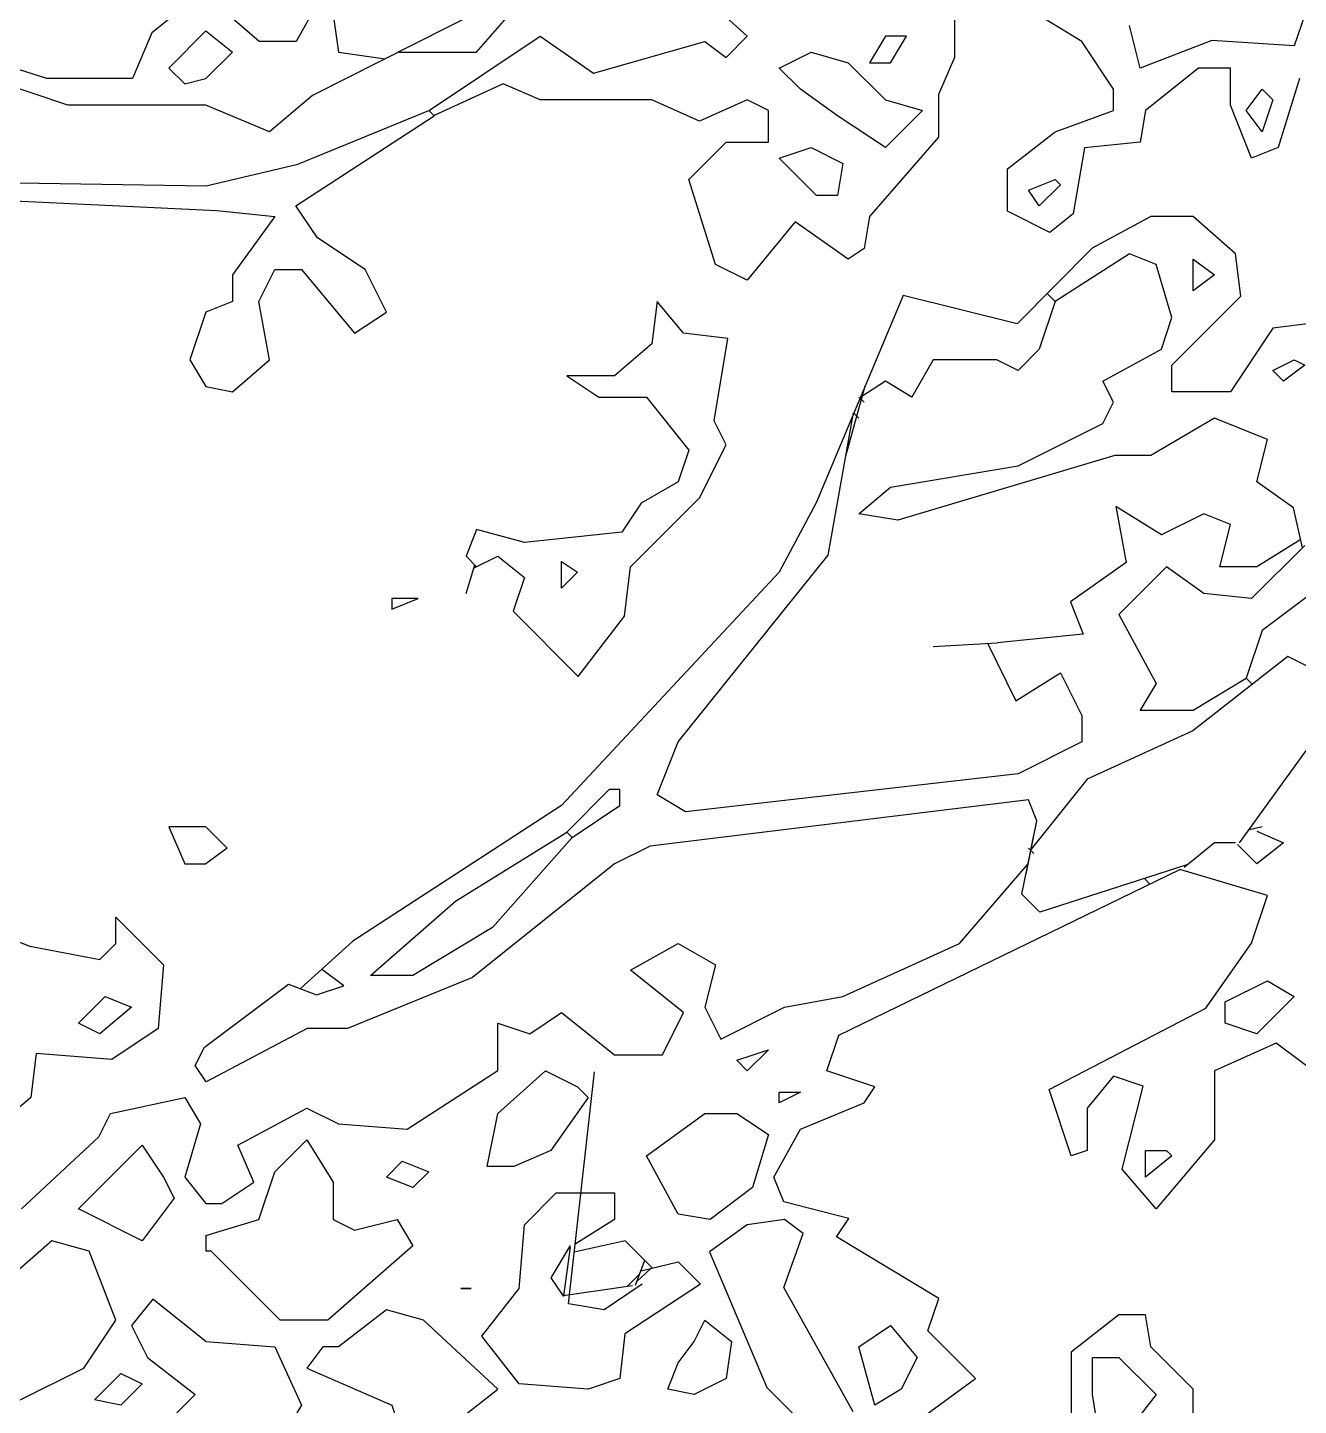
# Model space of a CAD drawing. Header units: millimetres. Extents: x 1211.91 to 1219.54, y 1029.16 to 1038.08.
# Drawn here: x 1217.848 to 1218.48, y 1035.919 to 1036.604 of the extents above; entities that cross this region are included whole.
import ezdxf

# ---------------------------------------------------------------- set-up
doc = ezdxf.new("R2010")
doc.units = ezdxf.units.MM
doc.header["$MEASUREMENT"] = 0
for name, color, linetype in [('Hojas01', 94, 'CONTINUOUS'), ('Hojas02', 62, 'CONTINUOUS'), ('Tronco', 34, 'CONTINUOUS')]:
    doc.layers.add(name, color=color, linetype=linetype)

msp = doc.modelspace()

# ---------------------------------------------------------------- linework, layer by layer
at = {"layer": 'Hojas01', "linetype": 'Continuous'}
for p, q in [((1218.20576, 1036.59994), (1218.17804, 1036.62516)), ((1218.30872, 1036.62106), (1218.30872, 1036.58938)), ((1218.37208, 1036.5973), (1218.33776, 1036.61842)), ((1217.99984, 1036.6105), (1218.00248, 1036.59202)), ((1218.07112, 1036.59202), (1218.0896, 1036.61314)), ((1218.48296, 1036.6105), (1218.47781, 1036.59506)), ((1218.40112, 1036.5841), (1218.39584, 1036.60522)), ((1218.04776, 1036.56312), (1218.1028, 1036.59994)), ((1218.1028, 1036.59994), (1218.1292, 1036.58146)), ((1218.1292, 1036.58146), (1218.18464, 1036.5973)), ((1218.18464, 1036.5973), (1218.1952, 1036.58938)), ((1218.1952, 1036.58938), (1218.20576, 1036.59994)), ((1218.38792, 1036.57354), (1218.37208, 1036.5973)), ((1218.43676, 1036.59783), (1218.40112, 1036.5841)), ((1218.47781, 1036.59506), (1218.43676, 1036.59783)), ((1218.00248, 1036.59202), (1218.02558, 1036.58859)), ((1218.03245, 1036.59202), (1218.07112, 1036.59202)), ((1218.30872, 1036.58938), (1218.3008, 1036.5709)), ((1218.43016, 1036.5841), (1218.40376, 1036.56298)), ((1218.446, 1036.5841), (1218.43016, 1036.5841)), ((1218.446, 1036.56562), (1218.446, 1036.5841)), ((1218.08432, 1036.57618), (1218.05, 1036.56048)), ((1218.1028, 1036.56826), (1218.08432, 1036.57618)), ((1218.48032, 1036.57882), (1218.46976, 1036.5445)), ((1218.15824, 1036.56826), (1218.1028, 1036.56826)), ((1218.182, 1036.5577), (1218.15824, 1036.56826)), ((1218.20576, 1036.56826), (1218.182, 1036.5577)), ((1218.21632, 1036.56298), (1218.20576, 1036.56826)), ((1218.3008, 1036.5709), (1218.3008, 1036.54978)), ((1218.38792, 1036.56298), (1218.38792, 1036.57354)), ((1218.05, 1036.56034), (1218.04736, 1036.56298)), ((1218.21632, 1036.54714), (1218.21632, 1036.56298)), ((1218.35888, 1036.55242), (1218.38792, 1036.56298)), ((1218.40376, 1036.56298), (1218.40112, 1036.54714)), ((1218.45656, 1036.53922), (1218.446, 1036.56562)), ((1218.17672, 1036.52866), (1218.1952, 1036.54714)), ((1218.1952, 1036.54714), (1218.21632, 1036.54714)), ((1218.3008, 1036.54978), (1218.26648, 1036.51018)), ((1218.33512, 1036.53394), (1218.35888, 1036.55242)), ((1218.40112, 1036.54714), (1218.3734, 1036.54437)), ((1218.3734, 1036.54437), (1218.36786, 1036.5115)), ((1218.46976, 1036.5445), (1218.45656, 1036.53922)), ((1218.33512, 1036.51282), (1218.33512, 1036.53394)), ((1218.18992, 1036.48642), (1218.17672, 1036.52866)), ((1217.99192, 1036.49962), (1217.98123, 1036.5156)), ((1217.9708, 1036.51018), (1217.94968, 1036.48114)), ((1218.22952, 1036.50754), (1218.20576, 1036.4785)), ((1218.25592, 1036.48906), (1218.22952, 1036.50754)), ((1218.26648, 1036.51018), (1218.26384, 1036.49434)), ((1218.35624, 1036.50226), (1218.33512, 1036.51282)), ((1218.36786, 1036.5115), (1218.35624, 1036.50226)), ((1218.4064, 1036.51018), (1218.37723, 1036.49448)), ((1218.42752, 1036.51018), (1218.4064, 1036.51018)), ((1218.44864, 1036.4917), (1218.42752, 1036.51018)), ((1218.01568, 1036.48378), (1217.99192, 1036.49962)), ((1218.26384, 1036.49434), (1218.25592, 1036.48906)), ((1218.37723, 1036.49448), (1218.34001, 1036.45686)), ((1218.20576, 1036.4785), (1218.18992, 1036.48642)), ((1218.39584, 1036.4917), (1218.35888, 1036.46794)), ((1218.40904, 1036.48642), (1218.39584, 1036.4917)), ((1218.41696, 1036.46002), (1218.40904, 1036.48642)), ((1218.45128, 1036.47058), (1218.44864, 1036.4917)), ((1217.94968, 1036.48114), (1217.94968, 1036.46794)), ((1217.96288, 1036.46794), (1217.9708, 1036.48378)), ((1217.9708, 1036.48378), (1217.984, 1036.48378)), ((1217.984, 1036.48378), (1218.0104, 1036.4521)), ((1218.02624, 1036.46266), (1218.01568, 1036.48378)), ((1218.35888, 1036.46794), (1218.35492, 1036.4719)), ((1217.94968, 1036.46794), (1217.93648, 1036.46266)), ((1217.96816, 1036.4389), (1217.96288, 1036.46794)), ((1218.16088, 1036.46794), (1218.15824, 1036.44682)), ((1218.17408, 1036.4521), (1218.16088, 1036.46794)), ((1218.34001, 1036.45686), (1218.28325, 1036.47098)), ((1218.35888, 1036.46794), (1218.35096, 1036.44418)), ((1218.41696, 1036.43626), (1218.45128, 1036.47058)), ((1217.93648, 1036.46266), (1217.92856, 1036.4389)), ((1218.0104, 1036.4521), (1218.02624, 1036.46266)), ((1218.41168, 1036.44418), (1218.41696, 1036.46002)), ((1218.19613, 1036.4496), (1218.17408, 1036.4521)), ((1218.46712, 1036.45474), (1218.446, 1036.42306)), ((1218.48824, 1036.45738), (1218.46712, 1036.45474)), ((1218.15824, 1036.44682), (1218.13976, 1036.43098)), ((1218.18926, 1036.40854), (1218.19613, 1036.4496)), ((1217.92856, 1036.4389), (1217.93648, 1036.4257)), ((1217.94968, 1036.42306), (1217.96816, 1036.4389)), ((1218.29816, 1036.4389), (1218.2876, 1036.42042)), ((1218.32984, 1036.4389), (1218.29816, 1036.4389)), ((1218.3404, 1036.43362), (1218.32984, 1036.4389)), ((1218.35096, 1036.44418), (1218.3404, 1036.43362)), ((1218.38264, 1036.42834), (1218.41168, 1036.44418)), ((1218.13976, 1036.43098), (1218.116, 1036.43098)), ((1218.116, 1036.43098), (1218.13184, 1036.42042)), ((1218.41696, 1036.42306), (1218.41696, 1036.43626)), ((1217.93648, 1036.4257), (1217.94968, 1036.42306)), ((1218.26424, 1036.42584), (1218.2548, 1036.39151)), ((1218.2744, 1036.42834), (1218.26279, 1036.42069)), ((1218.2876, 1036.42042), (1218.2744, 1036.42834)), ((1218.38792, 1036.41778), (1218.38264, 1036.42834)), ((1218.13184, 1036.42042), (1218.1556, 1036.42042)), ((1218.1556, 1036.42042), (1218.17672, 1036.39402)), ((1218.26384, 1036.41778), (1218.2612, 1036.42042)), ((1218.38264, 1036.40722), (1218.38792, 1036.41778)), ((1218.446, 1036.42306), (1218.41696, 1036.42306)), ((1218.2612, 1036.40986), (1218.25856, 1036.4125)), ((1218.1952, 1036.39666), (1218.18926, 1036.40854)), ((1218.3404, 1036.3861), (1218.38264, 1036.40722)), ((1218.43808, 1036.40986), (1218.4064, 1036.39138)), ((1218.46448, 1036.3993), (1218.43808, 1036.40986)), ((1218.182, 1036.37026), (1218.1952, 1036.39666)), ((1218.4592, 1036.37818), (1218.46448, 1036.3993)), ((1218.17672, 1036.39402), (1218.17144, 1036.37818)), ((1218.38858, 1036.39138), (1218.28061, 1036.35918)), ((1218.4064, 1036.39138), (1218.38858, 1036.39138)), ((1218.27704, 1036.37554), (1218.3404, 1036.3861)), ((1218.17144, 1036.37818), (1218.15296, 1036.36762)), ((1218.47742, 1036.36525), (1218.4592, 1036.37818)), ((1218.14768, 1036.33594), (1218.182, 1036.37026)), ((1218.2612, 1036.36234), (1218.27704, 1036.37554)), ((1218.15296, 1036.36762), (1218.14333, 1036.3531)), ((1218.28061, 1036.35918), (1218.2612, 1036.36234)), ((1218.41168, 1036.35178), (1218.38911, 1036.36591)), ((1218.38911, 1036.36591), (1218.39413, 1036.33806)), ((1218.4328, 1036.36234), (1218.41168, 1036.35178)), ((1218.446, 1036.35706), (1218.4328, 1036.36234)), ((1218.48191, 1036.34545), (1218.47742, 1036.36525)), ((1218.44072, 1036.33594), (1218.446, 1036.35706)), ((1218.07112, 1036.35442), (1218.06584, 1036.34122)), ((1218.09501, 1036.34796), (1218.07112, 1036.35442)), ((1218.14333, 1036.3531), (1218.09501, 1036.34796)), ((1218.48098, 1036.34954), (1218.4592, 1036.33594)), ((1218.48296, 1036.3465), (1218.45656, 1036.3201)), ((1218.06584, 1036.34122), (1218.07112, 1036.33594)), ((1218.06584, 1036.32274), (1218.0702, 1036.33687)), ((1218.06993, 1036.33542), (1218.08168, 1036.34122)), ((1218.08168, 1036.34122), (1218.09488, 1036.33066)), ((1218.14465, 1036.31139), (1218.14768, 1036.33594)), ((1218.39413, 1036.33806), (1218.36641, 1036.31852)), ((1218.41432, 1036.33594), (1218.39056, 1036.31218)), ((1218.4328, 1036.32274), (1218.41432, 1036.33594)), ((1218.4592, 1036.33594), (1218.44072, 1036.33594)), ((1218.09488, 1036.33066), (1218.08934, 1036.3139)), ((1218.45656, 1036.3201), (1218.4328, 1036.32274)), ((1218.49233, 1036.3271), (1218.46184, 1036.30426)), ((1218.36641, 1036.31852), (1218.37287, 1036.30242)), ((1218.08934, 1036.3139), (1218.12168, 1036.2813)), ((1218.12168, 1036.2813), (1218.14465, 1036.31139)), ((1218.39056, 1036.31218), (1218.40904, 1036.27786)), ((1218.37287, 1036.30242), (1218.32997, 1036.29806)), ((1218.46184, 1036.30426), (1218.45392, 1036.2805)), ((1218.29816, 1036.29634), (1218.32997, 1036.29806)), ((1218.32522, 1036.29793), (1218.33935, 1036.26928)), ((1218.47451, 1036.29133), (1218.42726, 1036.25437)), ((1218.4856, 1036.28578), (1218.47451, 1036.29133)), ((1218.33935, 1036.26928), (1218.36152, 1036.28314)), ((1218.36152, 1036.28314), (1218.37208, 1036.26202)), ((1218.42752, 1036.26466), (1218.45392, 1036.2805)), ((1218.45683, 1036.2776), (1218.45392, 1036.2805)), ((1218.40904, 1036.27786), (1218.40112, 1036.26466)), ((1218.37208, 1036.26202), (1218.37208, 1036.24882)), ((1218.40112, 1036.26466), (1218.42752, 1036.26466)), ((1218.49511, 1036.26057), (1218.45036, 1036.19866)), ((1218.42726, 1036.25437), (1218.37472, 1036.23034)), ((1218.46184, 1036.20658), (1218.45485, 1036.20487)), ((1218.43808, 1036.19866), (1218.42303, 1036.18639)), ((1218.44864, 1036.19866), (1218.43808, 1036.19866)), ((1218.4592, 1036.1881), (1218.44957, 1036.19774)), ((1218.4592, 1036.20434), (1218.4724, 1036.19866)), ((1218.4724, 1036.19866), (1218.4592, 1036.1881)), ((1218.46448, 1036.1724), (1218.42092, 1036.18533)), ((1218.45656, 1036.14864), (1218.46448, 1036.1724)), ((1217.8916, 1036.1485), (1217.8916, 1036.1617)), ((1217.8916, 1036.1617), (1217.91536, 1036.13794)), ((1217.83563, 1036.15233), (1217.84883, 1036.14718)), ((1217.84883, 1036.14718), (1217.88368, 1036.14058)), ((1217.88368, 1036.14058), (1217.8916, 1036.1485)), ((1218.14768, 1036.1353), (1218.17144, 1036.1485)), ((1218.17144, 1036.1485), (1218.18992, 1036.13794)), ((1218.43386, 1036.11643), (1218.45656, 1036.14864)), ((1217.91536, 1036.13794), (1217.91272, 1036.10626)), ((1218.18992, 1036.13794), (1218.18464, 1036.11682)), ((1218.17408, 1036.11418), (1218.14768, 1036.1353)), ((1218.18464, 1036.11682), (1218.19256, 1036.10098)), ((1218.35585, 1036.0759), (1218.43386, 1036.11643)), ((1218.08168, 1036.08541), (1218.08168, 1036.1089)), ((1218.08168, 1036.1089), (1218.09752, 1036.10362)), ((1218.09752, 1036.10362), (1218.11336, 1036.11418)), ((1218.11336, 1036.11418), (1218.13976, 1036.09306)), ((1218.16352, 1036.09306), (1218.17408, 1036.11418)), ((1217.91272, 1036.10626), (1217.88962, 1036.09082)), ((1218.46871, 1036.099), (1218.43808, 1036.08514)), ((1218.49986, 1036.07564), (1218.46871, 1036.099)), ((1217.85213, 1036.09372), (1217.84936, 1036.07194)), ((1217.88962, 1036.09082), (1217.85213, 1036.09372)), ((1218.13976, 1036.09306), (1218.16352, 1036.09306)), ((1218.03654, 1036.0561), (1218.08168, 1036.08541)), ((1218.11679, 1035.96925), (1218.12973, 1036.08462)), ((1218.26912, 1036.07722), (1218.24536, 1036.08514)), ((1218.38792, 1036.0825), (1218.37472, 1036.06666)), ((1218.40257, 1036.07762), (1218.38792, 1036.0825)), ((1218.43808, 1036.08514), (1218.43808, 1036.05082)), ((1218.26384, 1036.0693), (1218.26912, 1036.07722)), ((1218.3668, 1036.0429), (1218.35585, 1036.0759)), ((1218.39215, 1036.03617), (1218.40257, 1036.07762)), ((1217.84936, 1036.07194), (1217.83088, 1036.0561)), ((1217.88896, 1036.06402), (1217.92592, 1036.07194)), ((1217.92592, 1036.07194), (1217.93384, 1036.05874)), ((1218.23216, 1036.0561), (1218.26384, 1036.0693)), ((1217.88315, 1036.05228), (1217.88896, 1036.06402)), ((1217.95232, 1036.04818), (1217.98664, 1036.06666)), ((1217.98664, 1036.06666), (1218.00248, 1036.05874)), ((1218.37472, 1036.06666), (1218.37472, 1036.04554)), ((1217.93384, 1036.05874), (1217.92592, 1036.03234)), ((1218.00248, 1036.05874), (1218.03654, 1036.0561)), ((1218.21896, 1036.03234), (1218.23216, 1036.0561)), ((1217.84474, 1036.0165), (1217.88315, 1036.05228)), ((1217.96024, 1036.0297), (1217.95232, 1036.04818)), ((1218.43808, 1036.05082), (1218.40904, 1036.0165)), ((1218.37472, 1036.04554), (1218.3668, 1036.0429)), ((1218.40904, 1036.0165), (1218.39215, 1036.03617)), ((1217.92592, 1036.03234), (1217.93648, 1036.01914)), ((1217.9444, 1036.01914), (1217.96024, 1036.0297)), ((1218.22398, 1036.01994), (1218.21896, 1036.03234)), ((1218.09488, 1036.00858), (1218.11072, 1036.02442)), ((1218.11072, 1036.02442), (1218.13976, 1036.02442)), ((1218.13976, 1036.02442), (1218.13976, 1036.01122)), ((1218.25632, 1036.01175), (1218.22398, 1036.01994)), ((1217.93648, 1036.01914), (1217.9444, 1036.01914)), ((1218.09224, 1035.9769), (1218.09488, 1036.00858)), ((1218.13976, 1036.01122), (1218.12009, 1035.99895)), ((1218.20576, 1036.00858), (1218.18689, 1035.99512)), ((1218.22424, 1036.01122), (1218.20576, 1036.00858)), ((1218.23361, 1036.00423), (1218.22424, 1036.01122)), ((1218.25011, 1036.00251), (1218.25632, 1036.01175)), ((1218.14504, 1036.00066), (1218.11957, 1035.99499)), ((1218.15864, 1035.98707), (1218.14504, 1036.00066)), ((1218.22385, 1035.97743), (1218.23361, 1036.00423)), ((1218.30093, 1035.97189), (1218.25011, 1036.00251)), ((1218.11772, 1035.99829), (1218.10808, 1035.98218)), ((1218.11759, 1035.99736), (1218.11429, 1035.97321)), ((1218.18689, 1035.99512), (1218.21553, 1035.92754)), ((1218.15019, 1035.97849), (1218.15481, 1035.9909)), ((1218.15771, 1035.9868), (1218.15085, 1035.98034)), ((1218.15283, 1035.98562), (1218.17144, 1035.9901)), ((1218.17144, 1035.9901), (1218.18253, 1035.97902)), ((1218.10808, 1035.98218), (1218.11429, 1035.97294)), ((1218.14861, 1035.97822), (1218.11415, 1035.97321)), ((1218.15349, 1035.97902), (1218.13448, 1035.96634)), ((1218.18253, 1035.97902), (1218.14491, 1035.95433)), ((1218.1523, 1035.98416), (1218.1461, 1035.97796)), ((1218.07376, 1035.95314), (1218.09224, 1035.9769)), ((1218.25843, 1035.91552), (1218.22385, 1035.97743)), ((1218.29552, 1035.95578), (1218.30093, 1035.97189)), ((1218.02624, 1035.96634), (1218.00248, 1035.94786)), ((1218.04472, 1035.96106), (1218.02624, 1035.96634)), ((1218.13448, 1035.96634), (1218.11679, 1035.96925)), ((1218.08168, 1035.92674), (1218.04472, 1035.96106)), ((1218.39056, 1035.9637), (1218.3668, 1035.94522)), ((1218.40376, 1035.9637), (1218.39056, 1035.9637)), ((1218.4064, 1035.94786), (1218.40376, 1035.9637)), ((1218.09224, 1035.92938), (1218.07376, 1035.95314)), ((1218.14491, 1035.95433), (1218.1424, 1035.93202)), ((1218.31928, 1035.93202), (1218.29552, 1035.95578)), ((1217.99456, 1035.94786), (1217.98664, 1035.9373)), ((1218.00248, 1035.94786), (1217.99456, 1035.94786)), ((1218.3668, 1035.94522), (1218.3668, 1035.90034)), ((1218.42752, 1035.92674), (1218.4064, 1035.94786)), ((1217.98664, 1035.9373), (1218.02888, 1035.91882)), ((1218.1424, 1035.93202), (1218.12656, 1035.92674)), ((1218.29024, 1035.9109), (1218.31928, 1035.93202)), ((1218.05792, 1035.90826), (1218.08168, 1035.92674)), ((1218.12656, 1035.92674), (1218.09224, 1035.92938)), ((1218.21553, 1035.92754), (1218.22952, 1035.91354)), ((1218.42752, 1035.90826), (1218.42752, 1035.92674)), ((1218.02888, 1035.91882), (1218.03416, 1035.90298))]:
    msp.add_line(p, q, dxfattribs=at)
at = {"layer": 'Hojas02', "linetype": 'Continuous'}
for p, q in [((1218.2744, 1036.59994), (1218.26648, 1036.58674)), ((1218.28496, 1036.59994), (1218.2744, 1036.59994)), ((1218.27704, 1036.58674), (1218.28496, 1036.59994)), ((1218.2216, 1036.5841), (1218.23744, 1036.59202)), ((1218.23744, 1036.59202), (1218.25592, 1036.58674)), ((1218.23216, 1036.57354), (1218.2216, 1036.5841)), ((1218.25592, 1036.58674), (1218.2744, 1036.56826)), ((1218.26648, 1036.58674), (1218.27704, 1036.58674)), ((1218.25064, 1036.56034), (1218.23216, 1036.57354)), ((1218.2744, 1036.56826), (1218.29288, 1036.56298)), ((1218.45392, 1036.56298), (1218.46184, 1036.57354)), ((1218.46184, 1036.57354), (1218.46712, 1036.56826)), ((1218.46712, 1036.56826), (1218.46184, 1036.55242)), ((1218.29288, 1036.56298), (1218.2744, 1036.5445)), ((1218.46184, 1036.55242), (1218.45392, 1036.56298)), ((1218.2744, 1036.5445), (1218.25064, 1036.56034)), ((1218.2216, 1036.53922), (1218.23744, 1036.5445)), ((1218.23744, 1036.5445), (1218.25328, 1036.53658)), ((1218.24008, 1036.52074), (1218.2216, 1036.53922)), ((1218.25328, 1036.53658), (1218.25064, 1036.52074)), ((1218.34568, 1036.52338), (1218.35888, 1036.52866)), ((1218.35888, 1036.52866), (1218.36152, 1036.52602)), ((1218.25064, 1036.52074), (1218.24008, 1036.52074)), ((1218.35096, 1036.51546), (1218.34568, 1036.52338)), ((1218.36152, 1036.52602), (1218.35096, 1036.51546)), ((1218.42752, 1036.47322), (1218.42752, 1036.48906)), ((1218.42752, 1036.48906), (1218.43808, 1036.48114)), ((1218.43808, 1036.48114), (1218.42752, 1036.47322)), ((1218.46712, 1036.43362), (1218.47768, 1036.4389)), ((1218.47768, 1036.4389), (1218.48296, 1036.43626)), ((1218.4724, 1036.42834), (1218.46712, 1036.43362)), ((1218.48296, 1036.43626), (1218.4724, 1036.42834)), ((1218.11336, 1036.32538), (1218.11336, 1036.33858)), ((1218.11336, 1036.33858), (1218.12128, 1036.3333)), ((1218.12128, 1036.3333), (1218.11336, 1036.32538)), ((1218.04208, 1036.3201), (1218.02888, 1036.3201)), ((1218.02888, 1036.3201), (1218.02888, 1036.31482)), ((1218.02888, 1036.31482), (1218.04208, 1036.3201)), ((1217.93648, 1036.20658), (1217.918, 1036.20658)), ((1217.918, 1036.20658), (1217.92592, 1036.1881)), ((1217.93648, 1036.20658), (1217.94704, 1036.19602)), ((1217.94704, 1036.19602), (1217.93648, 1036.1881)), ((1217.92592, 1036.1881), (1217.93648, 1036.1881)), ((1218.44336, 1036.11946), (1218.46448, 1036.13002)), ((1218.46448, 1036.13002), (1218.47768, 1036.1221)), ((1217.87312, 1036.1089), (1217.88632, 1036.1221)), ((1217.88632, 1036.1221), (1217.89952, 1036.11682)), ((1218.47768, 1036.1221), (1218.4592, 1036.10362)), ((1217.89952, 1036.11682), (1217.88368, 1036.10362)), ((1218.44336, 1036.1089), (1218.44336, 1036.11946)), ((1217.88368, 1036.10362), (1217.87312, 1036.1089)), ((1218.4592, 1036.10362), (1218.44336, 1036.1089)), ((1218.20048, 1036.09042), (1218.21632, 1036.0957)), ((1218.21632, 1036.0957), (1218.20576, 1036.08514)), ((1218.20576, 1036.08514), (1218.20048, 1036.09042)), ((1218.08168, 1036.06402), (1218.10544, 1036.08514)), ((1218.10544, 1036.08514), (1218.12128, 1036.07722)), ((1218.12128, 1036.07722), (1218.12656, 1036.07194)), ((1218.23216, 1036.07458), (1218.2216, 1036.0693)), ((1218.2216, 1036.0693), (1218.2216, 1036.07458)), ((1218.2216, 1036.07458), (1218.23216, 1036.07458)), ((1218.12656, 1036.07194), (1218.10808, 1036.04554)), ((1218.0764, 1036.03762), (1218.08168, 1036.06402)), ((1218.1556, 1036.0429), (1218.18464, 1036.06402)), ((1218.18464, 1036.06402), (1218.20048, 1036.06402)), ((1218.20048, 1036.06402), (1218.21632, 1036.05346)), ((1217.87312, 1036.0165), (1217.9048, 1036.04818)), ((1217.9048, 1036.04818), (1217.91536, 1036.03234)), ((1217.9708, 1036.03498), (1217.98664, 1036.05082)), ((1217.98664, 1036.05082), (1217.99984, 1036.0297)), ((1218.21632, 1036.05346), (1218.2084, 1036.02706)), ((1218.02624, 1036.03234), (1218.03416, 1036.04026)), ((1218.03416, 1036.04026), (1218.04736, 1036.03498)), ((1218.10808, 1036.04554), (1218.0896, 1036.03762)), ((1218.17144, 1036.01386), (1218.1556, 1036.0429)), ((1218.40376, 1036.03234), (1218.40376, 1036.04554)), ((1218.40376, 1036.04554), (1218.41432, 1036.04554)), ((1218.41696, 1036.0429), (1218.40376, 1036.03234)), ((1218.41432, 1036.04554), (1218.41696, 1036.0429)), ((1217.96288, 1036.01122), (1217.9708, 1036.03498)), ((1218.04736, 1036.03498), (1218.03944, 1036.02706)), ((1218.0896, 1036.03762), (1218.0764, 1036.03762)), ((1217.91536, 1036.03234), (1217.92064, 1036.02178)), ((1217.99984, 1036.0297), (1217.99984, 1036.01122)), ((1218.03944, 1036.02706), (1218.02624, 1036.03234)), ((1218.2084, 1036.02706), (1218.18728, 1036.01122)), ((1217.92064, 1036.02178), (1217.9048, 1036.00066)), ((1217.9048, 1036.00066), (1217.87312, 1036.0165)), ((1218.18728, 1036.01122), (1218.17144, 1036.01386)), ((1217.93648, 1036.0033), (1217.96288, 1036.01122)), ((1217.99984, 1036.01122), (1218.0104, 1036.00594)), ((1218.0104, 1036.00594), (1218.03152, 1036.01122)), ((1218.03152, 1036.01122), (1218.03944, 1035.99802)), ((1217.85992, 1036.00066), (1217.81768, 1035.9637)), ((1217.8784, 1035.99538), (1217.85992, 1036.00066)), ((1217.93648, 1036.0033), (1217.93648, 1035.99538)), ((1217.8916, 1035.96106), (1217.8784, 1035.99538)), ((1217.93912, 1035.99538), (1217.93648, 1035.99538)), ((1217.97344, 1035.96106), (1217.93912, 1035.99538)), ((1218.03944, 1035.99802), (1217.9972, 1035.96106)), ((1217.91008, 1035.97162), (1217.89952, 1035.95842)), ((1217.93648, 1035.9505), (1217.91008, 1035.97162)), ((1218.06848, 1035.9769), (1218.0632, 1035.9769)), ((1218.0632, 1035.9769), (1218.06848, 1035.9769)), ((1217.87576, 1035.9373), (1217.8916, 1035.96106)), ((1217.89952, 1035.95842), (1217.90744, 1035.94258)), ((1217.9972, 1035.96106), (1217.97344, 1035.96106)), ((1218.17936, 1035.9505), (1218.18464, 1035.96106)), ((1218.18464, 1035.96106), (1218.19784, 1035.9505)), ((1218.2612, 1035.94786), (1218.27704, 1035.95842)), ((1218.27704, 1035.95842), (1218.29024, 1035.94258)), ((1217.93648, 1035.9505), (1217.9708, 1035.94786)), ((1217.9708, 1035.94786), (1217.984, 1035.91882)), ((1218.17144, 1035.93994), (1218.17936, 1035.9505)), ((1218.19784, 1035.9505), (1218.1952, 1035.93202)), ((1218.26912, 1035.91882), (1218.2612, 1035.94786)), ((1217.84408, 1035.92146), (1217.87576, 1035.9373)), ((1217.90744, 1035.94258), (1217.9312, 1035.9241)), ((1218.16616, 1035.92674), (1218.17144, 1035.93994)), ((1218.29024, 1035.94258), (1218.28232, 1035.92674)), ((1218.37736, 1035.9241), (1218.37736, 1035.94258)), ((1218.37736, 1035.94258), (1218.39056, 1035.94258)), ((1218.39056, 1035.94258), (1218.40904, 1035.9241)), ((1217.88104, 1035.92146), (1217.89424, 1035.93466)), ((1217.89424, 1035.93466), (1217.9048, 1035.92938)), ((1218.1952, 1035.93202), (1218.17936, 1035.9241)), ((1217.9048, 1035.92938), (1217.89424, 1035.91882)), ((1217.9312, 1035.9241), (1217.91272, 1035.90562)), ((1218.17936, 1035.9241), (1218.16616, 1035.92674)), ((1218.28232, 1035.92674), (1218.26912, 1035.91882)), ((1218.38264, 1035.89242), (1218.37736, 1035.9241)), ((1218.40904, 1035.9241), (1218.39056, 1035.90034)), ((1217.89424, 1035.91882), (1217.88104, 1035.92146)), ((1217.984, 1035.91882), (1217.97608, 1035.90562))]:
    msp.add_line(p, q, dxfattribs=at)
at = {"layer": 'Tronco', "linetype": 'Continuous'}
for p, q in [((1218.00776, 1036.64482), (1217.98136, 1036.5973)), ((1217.93477, 1036.62172), (1217.90955, 1036.60153)), ((1217.96301, 1036.5973), (1217.93477, 1036.62172)), ((1218.07416, 1036.61314), (1217.98955, 1036.57038)), ((1217.93648, 1036.60258), (1217.918, 1036.5841)), ((1217.93648, 1036.60258), (1217.94968, 1036.59202)), ((1217.85728, 1036.57882), (1217.7992, 1036.5973)), ((1217.90955, 1036.60153), (1217.89992, 1036.57882)), ((1217.98136, 1036.5973), (1217.96301, 1036.5973)), ((1217.86784, 1036.56562), (1217.78072, 1036.59466)), ((1217.94968, 1036.59202), (1217.93648, 1036.57882)), ((1217.918, 1036.5841), (1217.92592, 1036.57618)), ((1217.89992, 1036.57882), (1217.85728, 1036.57882)), ((1217.92592, 1036.57618), (1217.93648, 1036.57882)), ((1217.98955, 1036.57038), (1217.96816, 1036.55242)), ((1217.93648, 1036.56562), (1217.86784, 1036.56562)), ((1217.96816, 1036.55242), (1217.93648, 1036.56562)), ((1217.98215, 1036.53619), (1218.04736, 1036.56298)), ((1217.98123, 1036.5156), (1218.05, 1036.56034)), ((1217.93661, 1036.5255), (1217.98215, 1036.53619)), ((1217.7464, 1036.5284), (1217.93661, 1036.5255)), ((1217.84131, 1036.5181), (1217.94189, 1036.51322)), ((1217.94189, 1036.51322), (1217.9708, 1036.51018)), ((1218.28325, 1036.47098), (1218.23995, 1036.36776)), ((1218.24589, 1036.34175), (1218.25856, 1036.4125)), ((1218.23995, 1036.36776), (1218.2216, 1036.3333)), ((1218.17144, 1036.24882), (1218.24589, 1036.34175)), ((1218.2216, 1036.3333), (1218.11336, 1036.21714)), ((1218.16088, 1036.22242), (1218.17144, 1036.24882)), ((1218.37208, 1036.24882), (1218.3404, 1036.23298)), ((1218.3404, 1036.23298), (1218.17501, 1036.21398)), ((1218.13712, 1036.22506), (1218.116, 1036.20394)), ((1218.1424, 1036.22506), (1218.13712, 1036.22506)), ((1218.1424, 1036.21714), (1218.1424, 1036.22506)), ((1218.37472, 1036.23034), (1218.34687, 1036.1955)), ((1218.34555, 1036.22005), (1218.15745, 1036.19695)), ((1218.17501, 1036.21398), (1218.16088, 1036.22242)), ((1218.34977, 1036.20949), (1218.34555, 1036.22005)), ((1218.11336, 1036.21714), (1218.00961, 1036.14969)), ((1218.11864, 1036.2013), (1218.1424, 1036.21714)), ((1218.34225, 1036.17306), (1218.34977, 1036.20949)), ((1218.34766, 1036.19932), (1218.34925, 1036.20698)), ((1218.06056, 1036.16962), (1218.116, 1036.20394)), ((1218.11864, 1036.2013), (1218.07904, 1036.15642)), ((1218.11864, 1036.2013), (1218.116, 1036.20394)), ((1218.34436, 1036.18309), (1218.34806, 1036.2013)), ((1218.15745, 1036.19695), (1218.13963, 1036.18824)), ((1218.34832, 1036.19338), (1218.34568, 1036.19602)), ((1218.13963, 1036.18824), (1218.06901, 1036.13161)), ((1218.2513, 1036.10296), (1218.42092, 1036.18533)), ((1218.31136, 1036.1485), (1218.34542, 1036.1881)), ((1218.42488, 1036.18784), (1218.35123, 1036.16408)), ((1218.40587, 1036.17807), (1218.40323, 1036.18084)), ((1218.35123, 1036.16408), (1218.34225, 1036.17306)), ((1218.01832, 1036.13266), (1218.06056, 1036.16962)), ((1218.07904, 1036.15642), (1218.03944, 1036.13266)), ((1218.00961, 1036.14969), (1217.98347, 1036.12606)), ((1218.25328, 1036.1221), (1218.31136, 1036.1485)), ((1218.00512, 1036.12738), (1217.99403, 1036.1357)), ((1218.06901, 1036.13161), (1218.00684, 1036.10626)), ((1218.03944, 1036.13266), (1218.01832, 1036.13266)), ((1217.93582, 1036.09702), (1217.97753, 1036.12831)), ((1217.97753, 1036.12831), (1217.99153, 1036.1229)), ((1217.99153, 1036.1229), (1218.00512, 1036.12738)), ((1218.22424, 1036.11682), (1218.25328, 1036.1221)), ((1218.19256, 1036.10098), (1218.22424, 1036.11682)), ((1217.98677, 1036.10626), (1217.93661, 1036.07973)), ((1218.00684, 1036.10626), (1217.98677, 1036.10626)), ((1218.24536, 1036.08514), (1218.2513, 1036.10296)), ((1217.9312, 1036.08778), (1217.93582, 1036.09702)), ((1217.93661, 1036.07973), (1217.9312, 1036.08778))]:
    msp.add_line(p, q, dxfattribs=at)

doc.saveas('drawing.dxf')
